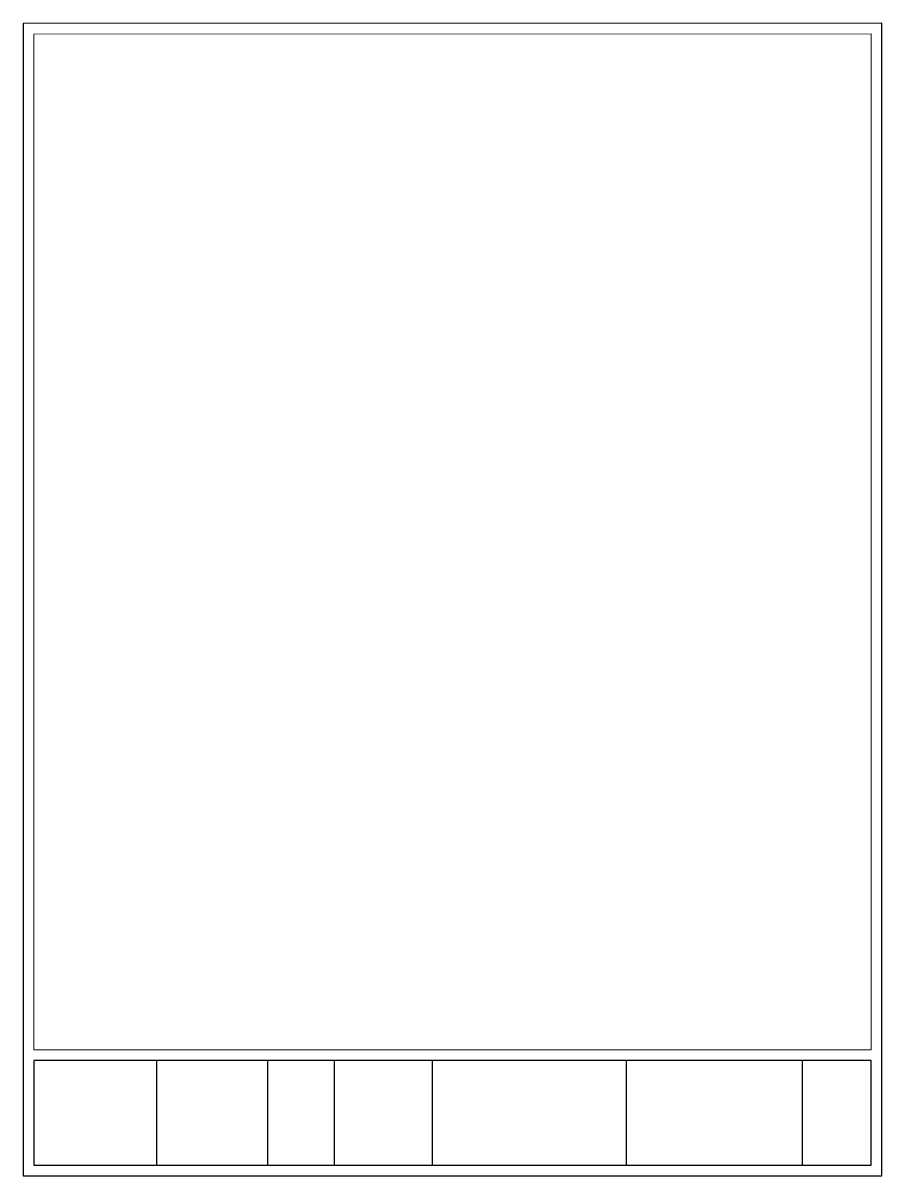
# Model space of a CAD drawing. Header units: inches. Extents: x 119 to 603, y 58 to 707.
import ezdxf

# ---------------------------------------------------------------- set-up
doc = ezdxf.new("R2010")
doc.units = ezdxf.units.IN
doc.header["$MEASUREMENT"] = 0
doc.layers.add('00-page-edge', color=7, linetype='Continuous', lineweight=9)
doc.layers.add('Title Block', color=7, linetype='Continuous')

msp = doc.modelspace()

# ---------------------------------------------------------------- linework, layer by layer
at = {"layer": '00-page-edge', "lineweight": -3}
msp.add_lwpolyline([(602.55, 706.69), (119.42, 706.53), (119.42, 58.16), (602.55, 58.16)], close=True, dxfattribs=at)
at = {"layer": '00-page-edge'}
msp.add_lwpolyline([(596.55, 700.68), (125.42, 700.53), (125.42, 129.07), (596.55, 129.07)], close=True, dxfattribs=at)
at = {"layer": 'Title Block'}
for p, q in [((194.4, 123.07), (194.4, 64.16)), ((256.96, 123.07), (256.96, 64.16)), ((294.46, 123.07), (294.46, 64.16)), ((349.47, 123.07), (349.47, 64.16)), ((458.9, 64.16), (458.9, 123.07)), ((557.94, 64.16), (557.94, 123.07))]:
    msp.add_line(p, q, dxfattribs=at)
at = {"layer": 'Title Block', "lineweight": -3}
msp.add_lwpolyline([(596.55, 123.07), (125.42, 123.07), (125.42, 64.16), (596.55, 64.16)], close=True, dxfattribs=at)

doc.saveas('drawing.dxf')
